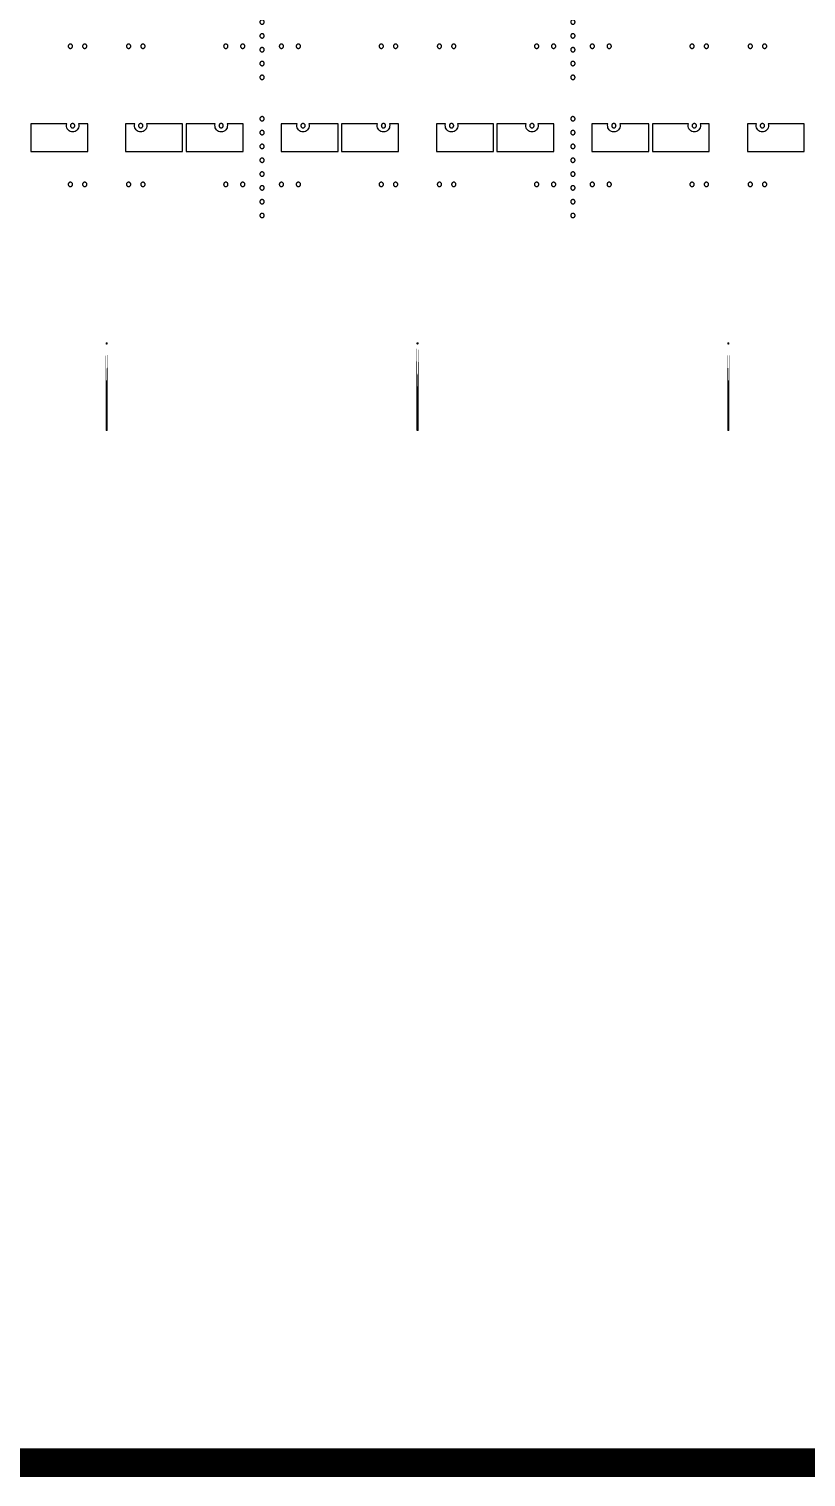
# Model space of a CAD drawing. Extents: x -100 to 100, y -100 to 100.
# Drawn here: x -45.8 to -18.9, y -100.5 to -50.3 of the extents above; entities that cross this region are included whole.
import ezdxf

# ---------------------------------------------------------------- set-up
doc = ezdxf.new("R2010")
doc.units = 0
doc.layers.get('0').update_dxf_attribs({"linetype": 'continuous'})
doc.layers.add('C4', color=7, linetype='continuous')

# ---------------------------------------------------------------- blocks, each defined once
blk = doc.blocks.new('LDI_XFL94-0512-011_C4_B1')
at = {"layer": 'C4'}
for points in [[(-43.772, -53.593), (-44.086, -53.593), (-44.078, -53.636), (-44.08, -53.681), (-44.09, -53.724), (-44.109, -53.764), (-44.135, -53.799), (-44.169, -53.828), (-44.207, -53.85), (-44.249, -53.864), (-44.293, -53.868), (-44.337, -53.864), (-44.38, -53.85), (-44.418, -53.828), (-44.452, -53.799), (-44.478, -53.764), (-44.497, -53.724), (-44.507, -53.681), (-44.508, -53.636), (-44.5, -53.593), (-45.749, -53.593), (-45.749, -54.551), (-43.772, -54.551), (-43.772, -53.593)], [(-44.293, -53.578), (-44.303, -53.578), (-44.313, -53.58), (-44.322, -53.583), (-44.331, -53.588), (-44.339, -53.593), (-44.346, -53.6), (-44.353, -53.607), (-44.358, -53.615), (-44.363, -53.624), (-44.366, -53.633), (-44.368, -53.643), (-44.368, -53.653), (-44.368, -53.662), (-44.366, -53.672), (-44.363, -53.681), (-44.358, -53.69), (-44.353, -53.698), (-44.346, -53.706), (-44.339, -53.712), (-44.331, -53.718), (-44.322, -53.722), (-44.313, -53.725), (-44.303, -53.727), (-44.293, -53.728), (-44.284, -53.727), (-44.274, -53.725), (-44.265, -53.722), (-44.256, -53.718), (-44.248, -53.712), (-44.24, -53.706), (-44.234, -53.698), (-44.228, -53.69), (-44.224, -53.681), (-44.221, -53.672), (-44.219, -53.662), (-44.218, -53.653), (-44.219, -53.643), (-44.221, -53.633), (-44.224, -53.624), (-44.228, -53.615), (-44.234, -53.607), (-44.24, -53.6), (-44.248, -53.593), (-44.256, -53.588), (-44.265, -53.583), (-44.274, -53.58), (-44.284, -53.578), (-44.293, -53.578)], [(-42.455, -54.551), (-40.479, -54.551), (-40.479, -53.593), (-41.727, -53.593), (-41.719, -53.636), (-41.72, -53.681), (-41.731, -53.724), (-41.749, -53.764), (-41.776, -53.799), (-41.809, -53.828), (-41.848, -53.85), (-41.89, -53.864), (-41.934, -53.868), (-41.978, -53.864), (-42.02, -53.85), (-42.059, -53.828), (-42.092, -53.799), (-42.119, -53.764), (-42.138, -53.724), (-42.148, -53.681), (-42.149, -53.636), (-42.141, -53.593), (-42.455, -53.593), (-42.455, -54.551)], [(-41.934, -53.578), (-41.944, -53.578), (-41.954, -53.58), (-41.963, -53.583), (-41.972, -53.588), (-41.98, -53.593), (-41.987, -53.6), (-41.994, -53.607), (-41.999, -53.615), (-42.003, -53.624), (-42.007, -53.633), (-42.008, -53.643), (-42.009, -53.653), (-42.008, -53.662), (-42.007, -53.672), (-42.003, -53.681), (-41.999, -53.69), (-41.994, -53.698), (-41.987, -53.706), (-41.98, -53.712), (-41.972, -53.718), (-41.963, -53.722), (-41.954, -53.725), (-41.944, -53.727), (-41.934, -53.728), (-41.924, -53.727), (-41.915, -53.725), (-41.905, -53.722), (-41.897, -53.718), (-41.888, -53.712), (-41.881, -53.706), (-41.875, -53.698), (-41.869, -53.69), (-41.865, -53.681), (-41.862, -53.672), (-41.86, -53.662), (-41.859, -53.653), (-41.86, -53.643), (-41.862, -53.633), (-41.865, -53.624), (-41.869, -53.615), (-41.875, -53.607), (-41.881, -53.6), (-41.888, -53.593), (-41.897, -53.588), (-41.905, -53.583), (-41.915, -53.58), (-41.924, -53.578), (-41.934, -53.578)], [(-40.359, -54.551), (-38.383, -54.551), (-38.383, -53.593), (-38.937, -53.593), (-38.929, -53.636), (-38.93, -53.681), (-38.94, -53.724), (-38.959, -53.764), (-38.986, -53.799), (-39.019, -53.828), (-39.057, -53.85), (-39.1, -53.864), (-39.144, -53.868), (-39.188, -53.864), (-39.23, -53.85), (-39.269, -53.828), (-39.302, -53.799), (-39.328, -53.764), (-39.347, -53.724), (-39.357, -53.681), (-39.359, -53.636), (-39.351, -53.593), (-40.359, -53.593), (-40.359, -54.551)], [(-39.144, -53.578), (-39.154, -53.578), (-39.163, -53.58), (-39.172, -53.583), (-39.181, -53.588), (-39.189, -53.593), (-39.197, -53.6), (-39.203, -53.607), (-39.209, -53.615), (-39.213, -53.624), (-39.216, -53.633), (-39.218, -53.643), (-39.219, -53.653), (-39.218, -53.662), (-39.216, -53.672), (-39.213, -53.681), (-39.209, -53.69), (-39.203, -53.698), (-39.197, -53.706), (-39.189, -53.712), (-39.181, -53.718), (-39.172, -53.722), (-39.163, -53.725), (-39.154, -53.727), (-39.144, -53.728), (-39.134, -53.727), (-39.124, -53.725), (-39.115, -53.722), (-39.106, -53.718), (-39.098, -53.712), (-39.091, -53.706), (-39.084, -53.698), (-39.079, -53.69), (-39.074, -53.681), (-39.071, -53.672), (-39.069, -53.662), (-39.069, -53.653), (-39.069, -53.643), (-39.071, -53.633), (-39.074, -53.624), (-39.079, -53.615), (-39.084, -53.607), (-39.091, -53.6), (-39.098, -53.593), (-39.106, -53.588), (-39.115, -53.583), (-39.124, -53.58), (-39.134, -53.578), (-39.144, -53.578)], [(-37.725, -53.338), (-37.734, -53.339), (-37.744, -53.341), (-37.753, -53.344), (-37.762, -53.348), (-37.77, -53.354), (-37.778, -53.36), (-37.784, -53.368), (-37.79, -53.376), (-37.794, -53.384), (-37.797, -53.394), (-37.799, -53.403), (-37.8, -53.413), (-37.799, -53.423), (-37.797, -53.433), (-37.794, -53.442), (-37.79, -53.451), (-37.784, -53.459), (-37.778, -53.466), (-37.77, -53.473), (-37.762, -53.478), (-37.753, -53.482), (-37.744, -53.486), (-37.734, -53.488), (-37.725, -53.488), (-37.715, -53.488), (-37.705, -53.486), (-37.696, -53.482), (-37.687, -53.478), (-37.679, -53.473), (-37.672, -53.466), (-37.665, -53.459), (-37.66, -53.451), (-37.655, -53.442), (-37.652, -53.433), (-37.65, -53.423), (-37.65, -53.413), (-37.65, -53.403), (-37.652, -53.394), (-37.655, -53.384), (-37.66, -53.376), (-37.665, -53.368), (-37.672, -53.36), (-37.679, -53.354), (-37.687, -53.348), (-37.696, -53.344), (-37.705, -53.341), (-37.715, -53.339), (-37.725, -53.338)], [(-35.09, -53.593), (-36.098, -53.593), (-36.09, -53.636), (-36.092, -53.681), (-36.102, -53.724), (-36.121, -53.764), (-36.147, -53.799), (-36.181, -53.828), (-36.219, -53.85), (-36.261, -53.864), (-36.305, -53.868), (-36.349, -53.864), (-36.392, -53.85), (-36.43, -53.828), (-36.463, -53.799), (-36.49, -53.764), (-36.509, -53.724), (-36.519, -53.681), (-36.52, -53.636), (-36.512, -53.593), (-37.066, -53.593), (-37.066, -54.551), (-35.09, -54.551), (-35.09, -53.593)], [(-36.305, -53.578), (-36.315, -53.578), (-36.325, -53.58), (-36.334, -53.583), (-36.343, -53.588), (-36.351, -53.593), (-36.358, -53.6), (-36.365, -53.607), (-36.37, -53.615), (-36.375, -53.624), (-36.378, -53.633), (-36.38, -53.643), (-36.38, -53.653), (-36.38, -53.662), (-36.378, -53.672), (-36.375, -53.681), (-36.37, -53.69), (-36.365, -53.698), (-36.358, -53.706), (-36.351, -53.712), (-36.343, -53.718), (-36.334, -53.722), (-36.325, -53.725), (-36.315, -53.727), (-36.305, -53.728), (-36.296, -53.727), (-36.286, -53.725), (-36.277, -53.722), (-36.268, -53.718), (-36.26, -53.712), (-36.252, -53.706), (-36.246, -53.698), (-36.24, -53.69), (-36.236, -53.681), (-36.233, -53.672), (-36.231, -53.662), (-36.23, -53.653), (-36.231, -53.643), (-36.233, -53.633), (-36.236, -53.624), (-36.24, -53.615), (-36.246, -53.607), (-36.252, -53.6), (-36.26, -53.593), (-36.268, -53.588), (-36.277, -53.583), (-36.286, -53.58), (-36.296, -53.578), (-36.305, -53.578)], [(-32.994, -53.593), (-33.308, -53.593), (-33.3, -53.636), (-33.301, -53.681), (-33.311, -53.724), (-33.33, -53.764), (-33.357, -53.799), (-33.39, -53.828), (-33.429, -53.85), (-33.471, -53.864), (-33.515, -53.868), (-33.559, -53.864), (-33.601, -53.85), (-33.64, -53.828), (-33.673, -53.799), (-33.7, -53.764), (-33.718, -53.724), (-33.729, -53.681), (-33.73, -53.636), (-33.722, -53.593), (-34.97, -53.593), (-34.97, -54.551), (-32.994, -54.551), (-32.994, -53.593)], [(-33.515, -53.578), (-33.525, -53.578), (-33.534, -53.58), (-33.544, -53.583), (-33.552, -53.588), (-33.561, -53.593), (-33.568, -53.6), (-33.574, -53.607), (-33.58, -53.615), (-33.584, -53.624), (-33.587, -53.633), (-33.589, -53.643), (-33.59, -53.653), (-33.589, -53.662), (-33.587, -53.672), (-33.584, -53.681), (-33.58, -53.69), (-33.574, -53.698), (-33.568, -53.706), (-33.561, -53.712), (-33.552, -53.718), (-33.544, -53.722), (-33.534, -53.725), (-33.525, -53.727), (-33.515, -53.728), (-33.505, -53.727), (-33.496, -53.725), (-33.486, -53.722), (-33.477, -53.718), (-33.469, -53.712), (-33.462, -53.706), (-33.455, -53.698), (-33.45, -53.69), (-33.446, -53.681), (-33.443, -53.672), (-33.441, -53.662), (-33.44, -53.653), (-33.441, -53.643), (-33.443, -53.633), (-33.446, -53.624), (-33.45, -53.615), (-33.455, -53.607), (-33.462, -53.6), (-33.469, -53.593), (-33.477, -53.588), (-33.486, -53.583), (-33.496, -53.58), (-33.505, -53.578), (-33.515, -53.578)], [(-31.677, -54.551), (-29.701, -54.551), (-29.701, -53.593), (-30.949, -53.593), (-30.941, -53.636), (-30.942, -53.681), (-30.952, -53.724), (-30.971, -53.764), (-30.998, -53.799), (-31.031, -53.828), (-31.069, -53.85), (-31.112, -53.864), (-31.156, -53.868), (-31.2, -53.864), (-31.242, -53.85), (-31.28, -53.828), (-31.314, -53.799), (-31.34, -53.764), (-31.359, -53.724), (-31.369, -53.681), (-31.371, -53.636), (-31.363, -53.593), (-31.677, -53.593), (-31.677, -54.551)], [(-31.156, -53.578), (-31.165, -53.578), (-31.175, -53.58), (-31.184, -53.583), (-31.193, -53.588), (-31.201, -53.593), (-31.209, -53.6), (-31.215, -53.607), (-31.221, -53.615), (-31.225, -53.624), (-31.228, -53.633), (-31.23, -53.643), (-31.231, -53.653), (-31.23, -53.662), (-31.228, -53.672), (-31.225, -53.681), (-31.221, -53.69), (-31.215, -53.698), (-31.209, -53.706), (-31.201, -53.712), (-31.193, -53.718), (-31.184, -53.722), (-31.175, -53.725), (-31.165, -53.727), (-31.156, -53.728), (-31.146, -53.727), (-31.136, -53.725), (-31.127, -53.722), (-31.118, -53.718), (-31.11, -53.712), (-31.103, -53.706), (-31.096, -53.698), (-31.091, -53.69), (-31.086, -53.681), (-31.083, -53.672), (-31.081, -53.662), (-31.081, -53.653), (-31.081, -53.643), (-31.083, -53.633), (-31.086, -53.624), (-31.091, -53.615), (-31.096, -53.607), (-31.103, -53.6), (-31.11, -53.593), (-31.118, -53.588), (-31.127, -53.583), (-31.136, -53.58), (-31.146, -53.578), (-31.156, -53.578)], [(-29.581, -54.551), (-27.605, -54.551), (-27.605, -53.593), (-28.158, -53.593), (-28.15, -53.636), (-28.152, -53.681), (-28.162, -53.724), (-28.181, -53.764), (-28.207, -53.799), (-28.24, -53.828), (-28.279, -53.85), (-28.321, -53.864), (-28.365, -53.868), (-28.409, -53.864), (-28.452, -53.85), (-28.49, -53.828), (-28.523, -53.799), (-28.55, -53.764), (-28.569, -53.724), (-28.579, -53.681), (-28.58, -53.636), (-28.572, -53.593), (-29.581, -53.593), (-29.581, -54.551)], [(-28.365, -53.578), (-28.375, -53.578), (-28.385, -53.58), (-28.394, -53.583), (-28.403, -53.588), (-28.411, -53.593), (-28.418, -53.6), (-28.425, -53.607), (-28.43, -53.615), (-28.435, -53.624), (-28.438, -53.633), (-28.44, -53.643), (-28.44, -53.653), (-28.44, -53.662), (-28.438, -53.672), (-28.435, -53.681), (-28.43, -53.69), (-28.425, -53.698), (-28.418, -53.706), (-28.411, -53.712), (-28.403, -53.718), (-28.394, -53.722), (-28.385, -53.725), (-28.375, -53.727), (-28.365, -53.728), (-28.355, -53.727), (-28.346, -53.725), (-28.337, -53.722), (-28.328, -53.718), (-28.32, -53.712), (-28.312, -53.706), (-28.306, -53.698), (-28.3, -53.69), (-28.296, -53.681), (-28.293, -53.672), (-28.291, -53.662), (-28.29, -53.653), (-28.291, -53.643), (-28.293, -53.633), (-28.296, -53.624), (-28.3, -53.615), (-28.306, -53.607), (-28.312, -53.6), (-28.32, -53.593), (-28.328, -53.588), (-28.337, -53.583), (-28.346, -53.58), (-28.355, -53.578), (-28.365, -53.578)], [(-26.946, -53.338), (-26.956, -53.339), (-26.966, -53.341), (-26.975, -53.344), (-26.984, -53.348), (-26.992, -53.354), (-26.999, -53.36), (-27.006, -53.368), (-27.011, -53.376), (-27.015, -53.384), (-27.019, -53.394), (-27.02, -53.403), (-27.021, -53.413), (-27.02, -53.423), (-27.019, -53.433), (-27.015, -53.442), (-27.011, -53.451), (-27.006, -53.459), (-26.999, -53.466), (-26.992, -53.473), (-26.984, -53.478), (-26.975, -53.482), (-26.966, -53.486), (-26.956, -53.488), (-26.946, -53.488), (-26.936, -53.488), (-26.927, -53.486), (-26.917, -53.482), (-26.909, -53.478), (-26.9, -53.473), (-26.893, -53.466), (-26.887, -53.459), (-26.881, -53.451), (-26.877, -53.442), (-26.874, -53.433), (-26.872, -53.423), (-26.871, -53.413), (-26.872, -53.403), (-26.874, -53.394), (-26.877, -53.384), (-26.881, -53.376), (-26.887, -53.368), (-26.893, -53.36), (-26.9, -53.354), (-26.909, -53.348), (-26.917, -53.344), (-26.927, -53.341), (-26.936, -53.339), (-26.946, -53.338)], [(-24.311, -53.593), (-25.32, -53.593), (-25.312, -53.636), (-25.313, -53.681), (-25.323, -53.724), (-25.342, -53.764), (-25.369, -53.799), (-25.402, -53.828), (-25.441, -53.85), (-25.483, -53.864), (-25.527, -53.868), (-25.571, -53.864), (-25.613, -53.85), (-25.652, -53.828), (-25.685, -53.799), (-25.712, -53.764), (-25.73, -53.724), (-25.741, -53.681), (-25.742, -53.636), (-25.734, -53.593), (-26.287, -53.593), (-26.287, -54.551), (-24.311, -54.551), (-24.311, -53.593)], [(-25.527, -53.578), (-25.537, -53.578), (-25.546, -53.58), (-25.556, -53.583), (-25.564, -53.588), (-25.573, -53.593), (-25.58, -53.6), (-25.586, -53.607), (-25.592, -53.615), (-25.596, -53.624), (-25.599, -53.633), (-25.601, -53.643), (-25.602, -53.653), (-25.601, -53.662), (-25.599, -53.672), (-25.596, -53.681), (-25.592, -53.69), (-25.586, -53.698), (-25.58, -53.706), (-25.573, -53.712), (-25.564, -53.718), (-25.556, -53.722), (-25.546, -53.725), (-25.537, -53.727), (-25.527, -53.728), (-25.517, -53.727), (-25.508, -53.725), (-25.498, -53.722), (-25.489, -53.718), (-25.481, -53.712), (-25.474, -53.706), (-25.467, -53.698), (-25.462, -53.69), (-25.458, -53.681), (-25.455, -53.672), (-25.453, -53.662), (-25.452, -53.653), (-25.453, -53.643), (-25.455, -53.633), (-25.458, -53.624), (-25.462, -53.615), (-25.467, -53.607), (-25.474, -53.6), (-25.481, -53.593), (-25.489, -53.588), (-25.498, -53.583), (-25.508, -53.58), (-25.517, -53.578), (-25.527, -53.578)], [(-22.216, -53.593), (-22.529, -53.593), (-22.522, -53.636), (-22.523, -53.681), (-22.533, -53.724), (-22.552, -53.764), (-22.578, -53.799), (-22.612, -53.828), (-22.65, -53.85), (-22.692, -53.864), (-22.737, -53.868), (-22.781, -53.864), (-22.823, -53.85), (-22.861, -53.828), (-22.895, -53.799), (-22.921, -53.764), (-22.94, -53.724), (-22.95, -53.681), (-22.951, -53.636), (-22.944, -53.593), (-24.192, -53.593), (-24.192, -54.551), (-22.216, -54.551), (-22.216, -53.593)], [(-22.737, -53.578), (-22.746, -53.578), (-22.756, -53.58), (-22.765, -53.583), (-22.774, -53.588), (-22.782, -53.593), (-22.79, -53.6), (-22.796, -53.607), (-22.801, -53.615), (-22.806, -53.624), (-22.809, -53.633), (-22.811, -53.643), (-22.812, -53.653), (-22.811, -53.662), (-22.809, -53.672), (-22.806, -53.681), (-22.801, -53.69), (-22.796, -53.698), (-22.79, -53.706), (-22.782, -53.712), (-22.774, -53.718), (-22.765, -53.722), (-22.756, -53.725), (-22.746, -53.727), (-22.737, -53.728), (-22.727, -53.727), (-22.717, -53.725), (-22.708, -53.722), (-22.699, -53.718), (-22.691, -53.712), (-22.683, -53.706), (-22.677, -53.698), (-22.672, -53.69), (-22.667, -53.681), (-22.664, -53.672), (-22.662, -53.662), (-22.662, -53.653), (-22.662, -53.643), (-22.664, -53.633), (-22.667, -53.624), (-22.672, -53.615), (-22.677, -53.607), (-22.683, -53.6), (-22.691, -53.593), (-22.699, -53.588), (-22.708, -53.583), (-22.717, -53.58), (-22.727, -53.578), (-22.737, -53.578)], [(-20.898, -54.551), (-18.922, -54.551), (-18.922, -53.593), (-20.17, -53.593), (-20.162, -53.636), (-20.163, -53.681), (-20.174, -53.724), (-20.193, -53.764), (-20.219, -53.799), (-20.252, -53.828), (-20.291, -53.85), (-20.333, -53.864), (-20.377, -53.868), (-20.421, -53.864), (-20.463, -53.85), (-20.502, -53.828), (-20.535, -53.799), (-20.562, -53.764), (-20.581, -53.724), (-20.591, -53.681), (-20.592, -53.636), (-20.584, -53.593), (-20.898, -53.593), (-20.898, -54.551)], [(-20.377, -53.578), (-20.387, -53.578), (-20.397, -53.58), (-20.406, -53.583), (-20.415, -53.588), (-20.423, -53.593), (-20.43, -53.6), (-20.437, -53.607), (-20.442, -53.615), (-20.447, -53.624), (-20.45, -53.633), (-20.452, -53.643), (-20.452, -53.653), (-20.452, -53.662), (-20.45, -53.672), (-20.447, -53.681), (-20.442, -53.69), (-20.437, -53.698), (-20.43, -53.706), (-20.423, -53.712), (-20.415, -53.718), (-20.406, -53.722), (-20.397, -53.725), (-20.387, -53.727), (-20.377, -53.728), (-20.367, -53.727), (-20.358, -53.725), (-20.349, -53.722), (-20.34, -53.718), (-20.332, -53.712), (-20.324, -53.706), (-20.318, -53.698), (-20.312, -53.69), (-20.308, -53.681), (-20.305, -53.672), (-20.303, -53.662), (-20.302, -53.653), (-20.303, -53.643), (-20.305, -53.633), (-20.308, -53.624), (-20.312, -53.615), (-20.318, -53.607), (-20.324, -53.6), (-20.332, -53.593), (-20.34, -53.588), (-20.349, -53.583), (-20.358, -53.58), (-20.367, -53.578), (-20.377, -53.578)], [(-37.725, -53.817), (-37.734, -53.818), (-37.744, -53.82), (-37.753, -53.823), (-37.762, -53.827), (-37.77, -53.833), (-37.778, -53.839), (-37.784, -53.847), (-37.79, -53.855), (-37.794, -53.864), (-37.797, -53.873), (-37.799, -53.882), (-37.8, -53.892), (-37.799, -53.902), (-37.797, -53.912), (-37.794, -53.921), (-37.79, -53.93), (-37.784, -53.938), (-37.778, -53.945), (-37.77, -53.952), (-37.762, -53.957), (-37.753, -53.962), (-37.744, -53.965), (-37.734, -53.967), (-37.725, -53.967), (-37.715, -53.967), (-37.705, -53.965), (-37.696, -53.962), (-37.687, -53.957), (-37.679, -53.952), (-37.672, -53.945), (-37.665, -53.938), (-37.66, -53.93), (-37.655, -53.921), (-37.652, -53.912), (-37.65, -53.902), (-37.65, -53.892), (-37.65, -53.882), (-37.652, -53.873), (-37.655, -53.864), (-37.66, -53.855), (-37.665, -53.847), (-37.672, -53.839), (-37.679, -53.833), (-37.687, -53.827), (-37.696, -53.823), (-37.705, -53.82), (-37.715, -53.818), (-37.725, -53.817)], [(-26.946, -53.817), (-26.956, -53.818), (-26.966, -53.82), (-26.975, -53.823), (-26.984, -53.827), (-26.992, -53.833), (-26.999, -53.839), (-27.006, -53.847), (-27.011, -53.855), (-27.015, -53.864), (-27.019, -53.873), (-27.02, -53.882), (-27.021, -53.892), (-27.02, -53.902), (-27.019, -53.912), (-27.015, -53.921), (-27.011, -53.93), (-27.006, -53.938), (-26.999, -53.945), (-26.992, -53.952), (-26.984, -53.957), (-26.975, -53.962), (-26.966, -53.965), (-26.956, -53.967), (-26.946, -53.967), (-26.936, -53.967), (-26.927, -53.965), (-26.917, -53.962), (-26.909, -53.957), (-26.9, -53.952), (-26.893, -53.945), (-26.887, -53.938), (-26.881, -53.93), (-26.877, -53.921), (-26.874, -53.912), (-26.872, -53.902), (-26.871, -53.892), (-26.872, -53.882), (-26.874, -53.873), (-26.877, -53.864), (-26.881, -53.855), (-26.887, -53.847), (-26.893, -53.839), (-26.9, -53.833), (-26.909, -53.827), (-26.917, -53.823), (-26.927, -53.82), (-26.936, -53.818), (-26.946, -53.817)], [(-37.725, -54.296), (-37.734, -54.297), (-37.744, -54.299), (-37.753, -54.302), (-37.762, -54.306), (-37.77, -54.312), (-37.778, -54.318), (-37.784, -54.326), (-37.79, -54.334), (-37.794, -54.343), (-37.797, -54.352), (-37.799, -54.361), (-37.8, -54.371), (-37.799, -54.381), (-37.797, -54.391), (-37.794, -54.4), (-37.79, -54.409), (-37.784, -54.417), (-37.778, -54.424), (-37.77, -54.431), (-37.762, -54.436), (-37.753, -54.441), (-37.744, -54.444), (-37.734, -54.446), (-37.725, -54.446), (-37.715, -54.446), (-37.705, -54.444), (-37.696, -54.441), (-37.687, -54.436), (-37.679, -54.431), (-37.672, -54.424), (-37.665, -54.417), (-37.66, -54.409), (-37.655, -54.4), (-37.652, -54.391), (-37.65, -54.381), (-37.65, -54.371), (-37.65, -54.361), (-37.652, -54.352), (-37.655, -54.343), (-37.66, -54.334), (-37.665, -54.326), (-37.672, -54.318), (-37.679, -54.312), (-37.687, -54.306), (-37.696, -54.302), (-37.705, -54.299), (-37.715, -54.297), (-37.725, -54.296)], [(-26.946, -54.296), (-26.956, -54.297), (-26.966, -54.299), (-26.975, -54.302), (-26.984, -54.306), (-26.992, -54.312), (-26.999, -54.318), (-27.006, -54.326), (-27.011, -54.334), (-27.015, -54.343), (-27.019, -54.352), (-27.02, -54.361), (-27.021, -54.371), (-27.02, -54.381), (-27.019, -54.391), (-27.015, -54.4), (-27.011, -54.409), (-27.006, -54.417), (-26.999, -54.424), (-26.992, -54.431), (-26.984, -54.436), (-26.975, -54.441), (-26.966, -54.444), (-26.956, -54.446), (-26.946, -54.446), (-26.936, -54.446), (-26.927, -54.444), (-26.917, -54.441), (-26.909, -54.436), (-26.9, -54.431), (-26.893, -54.424), (-26.887, -54.417), (-26.881, -54.409), (-26.877, -54.4), (-26.874, -54.391), (-26.872, -54.381), (-26.871, -54.371), (-26.872, -54.361), (-26.874, -54.352), (-26.877, -54.343), (-26.881, -54.334), (-26.887, -54.326), (-26.893, -54.318), (-26.9, -54.312), (-26.909, -54.306), (-26.917, -54.302), (-26.927, -54.299), (-26.936, -54.297), (-26.946, -54.296)], [(-37.725, -54.775), (-37.734, -54.776), (-37.744, -54.778), (-37.753, -54.781), (-37.762, -54.785), (-37.77, -54.791), (-37.778, -54.797), (-37.784, -54.805), (-37.79, -54.813), (-37.794, -54.822), (-37.797, -54.831), (-37.799, -54.841), (-37.8, -54.85), (-37.799, -54.86), (-37.797, -54.87), (-37.794, -54.879), (-37.79, -54.888), (-37.784, -54.896), (-37.778, -54.903), (-37.77, -54.91), (-37.762, -54.915), (-37.753, -54.92), (-37.744, -54.923), (-37.734, -54.925), (-37.725, -54.925), (-37.715, -54.925), (-37.705, -54.923), (-37.696, -54.92), (-37.687, -54.915), (-37.679, -54.91), (-37.672, -54.903), (-37.665, -54.896), (-37.66, -54.888), (-37.655, -54.879), (-37.652, -54.87), (-37.65, -54.86), (-37.65, -54.85), (-37.65, -54.841), (-37.652, -54.831), (-37.655, -54.822), (-37.66, -54.813), (-37.665, -54.805), (-37.672, -54.797), (-37.679, -54.791), (-37.687, -54.785), (-37.696, -54.781), (-37.705, -54.778), (-37.715, -54.776), (-37.725, -54.775)], [(-26.946, -54.775), (-26.956, -54.776), (-26.966, -54.778), (-26.975, -54.781), (-26.984, -54.785), (-26.992, -54.791), (-26.999, -54.797), (-27.006, -54.805), (-27.011, -54.813), (-27.015, -54.822), (-27.019, -54.831), (-27.02, -54.841), (-27.021, -54.85), (-27.02, -54.86), (-27.019, -54.87), (-27.015, -54.879), (-27.011, -54.888), (-27.006, -54.896), (-26.999, -54.903), (-26.992, -54.91), (-26.984, -54.915), (-26.975, -54.92), (-26.966, -54.923), (-26.956, -54.925), (-26.946, -54.925), (-26.936, -54.925), (-26.927, -54.923), (-26.917, -54.92), (-26.909, -54.915), (-26.9, -54.91), (-26.893, -54.903), (-26.887, -54.896), (-26.881, -54.888), (-26.877, -54.879), (-26.874, -54.87), (-26.872, -54.86), (-26.871, -54.85), (-26.872, -54.841), (-26.874, -54.831), (-26.877, -54.822), (-26.881, -54.813), (-26.887, -54.805), (-26.893, -54.797), (-26.9, -54.791), (-26.909, -54.785), (-26.917, -54.781), (-26.927, -54.778), (-26.936, -54.776), (-26.946, -54.775)], [(-44.371, -55.614), (-44.381, -55.614), (-44.391, -55.616), (-44.4, -55.619), (-44.409, -55.624), (-44.417, -55.629), (-44.424, -55.636), (-44.431, -55.643), (-44.436, -55.651), (-44.441, -55.66), (-44.444, -55.669), (-44.446, -55.679), (-44.446, -55.689), (-44.446, -55.698), (-44.444, -55.708), (-44.441, -55.717), (-44.436, -55.726), (-44.431, -55.734), (-44.424, -55.742), (-44.417, -55.748), (-44.409, -55.754), (-44.4, -55.758), (-44.391, -55.761), (-44.381, -55.763), (-44.371, -55.764), (-44.361, -55.763), (-44.352, -55.761), (-44.343, -55.758), (-44.334, -55.754), (-44.326, -55.748), (-44.318, -55.742), (-44.312, -55.734), (-44.306, -55.726), (-44.302, -55.717), (-44.299, -55.708), (-44.297, -55.698), (-44.296, -55.689), (-44.297, -55.679), (-44.299, -55.669), (-44.302, -55.66), (-44.306, -55.651), (-44.312, -55.643), (-44.318, -55.636), (-44.326, -55.629), (-44.334, -55.624), (-44.343, -55.619), (-44.352, -55.616), (-44.361, -55.614), (-44.371, -55.614)], [(-43.874, -55.614), (-43.884, -55.614), (-43.894, -55.616), (-43.903, -55.619), (-43.912, -55.624), (-43.92, -55.629), (-43.927, -55.636), (-43.934, -55.643), (-43.939, -55.651), (-43.944, -55.66), (-43.947, -55.669), (-43.949, -55.679), (-43.949, -55.689), (-43.949, -55.698), (-43.947, -55.708), (-43.944, -55.717), (-43.939, -55.726), (-43.934, -55.734), (-43.927, -55.742), (-43.92, -55.748), (-43.912, -55.754), (-43.903, -55.758), (-43.894, -55.761), (-43.884, -55.763), (-43.874, -55.764), (-43.864, -55.763), (-43.855, -55.761), (-43.846, -55.758), (-43.837, -55.754), (-43.829, -55.748), (-43.821, -55.742), (-43.815, -55.734), (-43.809, -55.726), (-43.805, -55.717), (-43.802, -55.708), (-43.8, -55.698), (-43.799, -55.689), (-43.8, -55.679), (-43.802, -55.669), (-43.805, -55.66), (-43.809, -55.651), (-43.815, -55.643), (-43.821, -55.636), (-43.829, -55.629), (-43.837, -55.624), (-43.846, -55.619), (-43.855, -55.616), (-43.864, -55.614), (-43.874, -55.614)], [(-42.353, -55.614), (-42.363, -55.614), (-42.373, -55.616), (-42.382, -55.619), (-42.391, -55.624), (-42.399, -55.629), (-42.406, -55.636), (-42.413, -55.643), (-42.418, -55.651), (-42.423, -55.66), (-42.426, -55.669), (-42.428, -55.679), (-42.428, -55.689), (-42.428, -55.698), (-42.426, -55.708), (-42.423, -55.717), (-42.418, -55.726), (-42.413, -55.734), (-42.406, -55.742), (-42.399, -55.748), (-42.391, -55.754), (-42.382, -55.758), (-42.373, -55.761), (-42.363, -55.763), (-42.353, -55.764), (-42.344, -55.763), (-42.334, -55.761), (-42.325, -55.758), (-42.316, -55.754), (-42.308, -55.748), (-42.3, -55.742), (-42.294, -55.734), (-42.288, -55.726), (-42.284, -55.717), (-42.281, -55.708), (-42.279, -55.698), (-42.278, -55.689), (-42.279, -55.679), (-42.281, -55.669), (-42.284, -55.66), (-42.288, -55.651), (-42.294, -55.643), (-42.3, -55.636), (-42.308, -55.629), (-42.316, -55.624), (-42.325, -55.619), (-42.334, -55.616), (-42.344, -55.614), (-42.353, -55.614)], [(-41.856, -55.614), (-41.866, -55.614), (-41.876, -55.616), (-41.885, -55.619), (-41.894, -55.624), (-41.902, -55.629), (-41.909, -55.636), (-41.916, -55.643), (-41.921, -55.651), (-41.926, -55.66), (-41.929, -55.669), (-41.931, -55.679), (-41.931, -55.689), (-41.931, -55.698), (-41.929, -55.708), (-41.926, -55.717), (-41.921, -55.726), (-41.916, -55.734), (-41.909, -55.742), (-41.902, -55.748), (-41.894, -55.754), (-41.885, -55.758), (-41.876, -55.761), (-41.866, -55.763), (-41.856, -55.764), (-41.846, -55.763), (-41.837, -55.761), (-41.828, -55.758), (-41.819, -55.754), (-41.811, -55.748), (-41.803, -55.742), (-41.797, -55.734), (-41.791, -55.726), (-41.787, -55.717), (-41.784, -55.708), (-41.782, -55.698), (-41.781, -55.689), (-41.782, -55.679), (-41.784, -55.669), (-41.787, -55.66), (-41.791, -55.651), (-41.797, -55.643), (-41.803, -55.636), (-41.811, -55.629), (-41.819, -55.624), (-41.828, -55.619), (-41.837, -55.616), (-41.846, -55.614), (-41.856, -55.614)], [(-38.982, -55.614), (-38.992, -55.614), (-39.001, -55.616), (-39.011, -55.619), (-39.02, -55.624), (-39.028, -55.629), (-39.035, -55.636), (-39.042, -55.643), (-39.047, -55.651), (-39.051, -55.66), (-39.054, -55.669), (-39.056, -55.679), (-39.057, -55.689), (-39.056, -55.698), (-39.054, -55.708), (-39.051, -55.717), (-39.047, -55.726), (-39.042, -55.734), (-39.035, -55.742), (-39.028, -55.748), (-39.02, -55.754), (-39.011, -55.758), (-39.001, -55.761), (-38.992, -55.763), (-38.982, -55.764), (-38.972, -55.763), (-38.963, -55.761), (-38.953, -55.758), (-38.945, -55.754), (-38.936, -55.748), (-38.929, -55.742), (-38.923, -55.734), (-38.917, -55.726), (-38.913, -55.717), (-38.91, -55.708), (-38.908, -55.698), (-38.907, -55.689), (-38.908, -55.679), (-38.91, -55.669), (-38.913, -55.66), (-38.917, -55.651), (-38.923, -55.643), (-38.929, -55.636), (-38.936, -55.629), (-38.945, -55.624), (-38.953, -55.619), (-38.963, -55.616), (-38.972, -55.614), (-38.982, -55.614)], [(-38.395, -55.614), (-38.405, -55.614), (-38.415, -55.616), (-38.424, -55.619), (-38.433, -55.624), (-38.441, -55.629), (-38.448, -55.636), (-38.455, -55.643), (-38.46, -55.651), (-38.465, -55.66), (-38.468, -55.669), (-38.47, -55.679), (-38.47, -55.689), (-38.47, -55.698), (-38.468, -55.708), (-38.465, -55.717), (-38.46, -55.726), (-38.455, -55.734), (-38.448, -55.742), (-38.441, -55.748), (-38.433, -55.754), (-38.424, -55.758), (-38.415, -55.761), (-38.405, -55.763), (-38.395, -55.764), (-38.385, -55.763), (-38.376, -55.761), (-38.367, -55.758), (-38.358, -55.754), (-38.35, -55.748), (-38.342, -55.742), (-38.336, -55.734), (-38.33, -55.726), (-38.326, -55.717), (-38.323, -55.708), (-38.321, -55.698), (-38.32, -55.689), (-38.321, -55.679), (-38.323, -55.669), (-38.326, -55.66), (-38.33, -55.651), (-38.336, -55.643), (-38.342, -55.636), (-38.35, -55.629), (-38.358, -55.624), (-38.367, -55.619), (-38.376, -55.616), (-38.385, -55.614), (-38.395, -55.614)], [(-37.725, -55.254), (-37.734, -55.255), (-37.744, -55.257), (-37.753, -55.26), (-37.762, -55.264), (-37.77, -55.27), (-37.778, -55.276), (-37.784, -55.284), (-37.79, -55.292), (-37.794, -55.301), (-37.797, -55.31), (-37.799, -55.32), (-37.8, -55.329), (-37.799, -55.339), (-37.797, -55.349), (-37.794, -55.358), (-37.79, -55.367), (-37.784, -55.375), (-37.778, -55.382), (-37.77, -55.389), (-37.762, -55.394), (-37.753, -55.399), (-37.744, -55.402), (-37.734, -55.404), (-37.725, -55.404), (-37.715, -55.404), (-37.705, -55.402), (-37.696, -55.399), (-37.687, -55.394), (-37.679, -55.389), (-37.672, -55.382), (-37.665, -55.375), (-37.66, -55.367), (-37.655, -55.358), (-37.652, -55.349), (-37.65, -55.339), (-37.65, -55.329), (-37.65, -55.32), (-37.652, -55.31), (-37.655, -55.301), (-37.66, -55.292), (-37.665, -55.284), (-37.672, -55.276), (-37.679, -55.27), (-37.687, -55.264), (-37.696, -55.26), (-37.705, -55.257), (-37.715, -55.255), (-37.725, -55.254)], [(-37.054, -55.614), (-37.064, -55.614), (-37.073, -55.616), (-37.083, -55.619), (-37.091, -55.624), (-37.1, -55.629), (-37.107, -55.636), (-37.113, -55.643), (-37.119, -55.651), (-37.123, -55.66), (-37.126, -55.669), (-37.128, -55.679), (-37.129, -55.689), (-37.128, -55.698), (-37.126, -55.708), (-37.123, -55.717), (-37.119, -55.726), (-37.113, -55.734), (-37.107, -55.742), (-37.1, -55.748), (-37.091, -55.754), (-37.083, -55.758), (-37.073, -55.761), (-37.064, -55.763), (-37.054, -55.764), (-37.044, -55.763), (-37.034, -55.761), (-37.025, -55.758), (-37.016, -55.754), (-37.008, -55.748), (-37.001, -55.742), (-36.994, -55.734), (-36.989, -55.726), (-36.985, -55.717), (-36.981, -55.708), (-36.98, -55.698), (-36.979, -55.689), (-36.98, -55.679), (-36.981, -55.669), (-36.985, -55.66), (-36.989, -55.651), (-36.994, -55.643), (-37.001, -55.636), (-37.008, -55.629), (-37.016, -55.624), (-37.025, -55.619), (-37.034, -55.616), (-37.044, -55.614), (-37.054, -55.614)], [(-36.467, -55.614), (-36.477, -55.614), (-36.486, -55.616), (-36.496, -55.619), (-36.505, -55.624), (-36.513, -55.629), (-36.52, -55.636), (-36.527, -55.643), (-36.532, -55.651), (-36.536, -55.66), (-36.54, -55.669), (-36.541, -55.679), (-36.542, -55.689), (-36.541, -55.698), (-36.54, -55.708), (-36.536, -55.717), (-36.532, -55.726), (-36.527, -55.734), (-36.52, -55.742), (-36.513, -55.748), (-36.505, -55.754), (-36.496, -55.758), (-36.486, -55.761), (-36.477, -55.763), (-36.467, -55.764), (-36.457, -55.763), (-36.448, -55.761), (-36.438, -55.758), (-36.43, -55.754), (-36.421, -55.748), (-36.414, -55.742), (-36.408, -55.734), (-36.402, -55.726), (-36.398, -55.717), (-36.395, -55.708), (-36.393, -55.698), (-36.392, -55.689), (-36.393, -55.679), (-36.395, -55.669), (-36.398, -55.66), (-36.402, -55.651), (-36.408, -55.643), (-36.414, -55.636), (-36.421, -55.629), (-36.43, -55.624), (-36.438, -55.619), (-36.448, -55.616), (-36.457, -55.614), (-36.467, -55.614)], [(-33.593, -55.614), (-33.603, -55.614), (-33.612, -55.616), (-33.622, -55.619), (-33.63, -55.624), (-33.638, -55.629), (-33.646, -55.636), (-33.652, -55.643), (-33.658, -55.651), (-33.662, -55.66), (-33.665, -55.669), (-33.667, -55.679), (-33.668, -55.689), (-33.667, -55.698), (-33.665, -55.708), (-33.662, -55.717), (-33.658, -55.726), (-33.652, -55.734), (-33.646, -55.742), (-33.638, -55.748), (-33.63, -55.754), (-33.622, -55.758), (-33.612, -55.761), (-33.603, -55.763), (-33.593, -55.764), (-33.583, -55.763), (-33.573, -55.761), (-33.564, -55.758), (-33.555, -55.754), (-33.547, -55.748), (-33.54, -55.742), (-33.533, -55.734), (-33.528, -55.726), (-33.524, -55.717), (-33.52, -55.708), (-33.518, -55.698), (-33.518, -55.689), (-33.518, -55.679), (-33.52, -55.669), (-33.524, -55.66), (-33.528, -55.651), (-33.533, -55.643), (-33.54, -55.636), (-33.547, -55.629), (-33.555, -55.624), (-33.564, -55.619), (-33.573, -55.616), (-33.583, -55.614), (-33.593, -55.614)], [(-33.096, -55.614), (-33.106, -55.614), (-33.115, -55.616), (-33.125, -55.619), (-33.133, -55.624), (-33.141, -55.629), (-33.149, -55.636), (-33.155, -55.643), (-33.161, -55.651), (-33.165, -55.66), (-33.168, -55.669), (-33.17, -55.679), (-33.171, -55.689), (-33.17, -55.698), (-33.168, -55.708), (-33.165, -55.717), (-33.161, -55.726), (-33.155, -55.734), (-33.149, -55.742), (-33.141, -55.748), (-33.133, -55.754), (-33.125, -55.758), (-33.115, -55.761), (-33.106, -55.763), (-33.096, -55.764), (-33.086, -55.763), (-33.076, -55.761), (-33.067, -55.758), (-33.058, -55.754), (-33.05, -55.748), (-33.043, -55.742), (-33.036, -55.734), (-33.031, -55.726), (-33.027, -55.717), (-33.023, -55.708), (-33.021, -55.698), (-33.021, -55.689), (-33.021, -55.679), (-33.023, -55.669), (-33.027, -55.66), (-33.031, -55.651), (-33.036, -55.643), (-33.043, -55.636), (-33.05, -55.629), (-33.058, -55.624), (-33.067, -55.619), (-33.076, -55.616), (-33.086, -55.614), (-33.096, -55.614)], [(-31.575, -55.614), (-31.585, -55.614), (-31.594, -55.616), (-31.604, -55.619), (-31.612, -55.624), (-31.621, -55.629), (-31.628, -55.636), (-31.634, -55.643), (-31.64, -55.651), (-31.644, -55.66), (-31.647, -55.669), (-31.649, -55.679), (-31.65, -55.689), (-31.649, -55.698), (-31.647, -55.708), (-31.644, -55.717), (-31.64, -55.726), (-31.634, -55.734), (-31.628, -55.742), (-31.621, -55.748), (-31.612, -55.754), (-31.604, -55.758), (-31.594, -55.761), (-31.585, -55.763), (-31.575, -55.764), (-31.565, -55.763), (-31.555, -55.761), (-31.546, -55.758), (-31.537, -55.754), (-31.529, -55.748), (-31.522, -55.742), (-31.515, -55.734), (-31.51, -55.726), (-31.506, -55.717), (-31.502, -55.708), (-31.5, -55.698), (-31.5, -55.689), (-31.5, -55.679), (-31.502, -55.669), (-31.506, -55.66), (-31.51, -55.651), (-31.515, -55.643), (-31.522, -55.636), (-31.529, -55.629), (-31.537, -55.624), (-31.546, -55.619), (-31.555, -55.616), (-31.565, -55.614), (-31.575, -55.614)], [(-31.078, -55.614), (-31.088, -55.614), (-31.097, -55.616), (-31.107, -55.619), (-31.115, -55.624), (-31.124, -55.629), (-31.131, -55.636), (-31.137, -55.643), (-31.143, -55.651), (-31.147, -55.66), (-31.15, -55.669), (-31.152, -55.679), (-31.153, -55.689), (-31.152, -55.698), (-31.15, -55.708), (-31.147, -55.717), (-31.143, -55.726), (-31.137, -55.734), (-31.131, -55.742), (-31.124, -55.748), (-31.115, -55.754), (-31.107, -55.758), (-31.097, -55.761), (-31.088, -55.763), (-31.078, -55.764), (-31.068, -55.763), (-31.058, -55.761), (-31.049, -55.758), (-31.04, -55.754), (-31.032, -55.748), (-31.025, -55.742), (-31.018, -55.734), (-31.013, -55.726), (-31.009, -55.717), (-31.005, -55.708), (-31.003, -55.698), (-31.003, -55.689), (-31.003, -55.679), (-31.005, -55.669), (-31.009, -55.66), (-31.013, -55.651), (-31.018, -55.643), (-31.025, -55.636), (-31.032, -55.629), (-31.04, -55.624), (-31.049, -55.619), (-31.058, -55.616), (-31.068, -55.614), (-31.078, -55.614)], [(-28.204, -55.614), (-28.213, -55.614), (-28.223, -55.616), (-28.232, -55.619), (-28.241, -55.624), (-28.249, -55.629), (-28.257, -55.636), (-28.263, -55.643), (-28.269, -55.651), (-28.273, -55.66), (-28.276, -55.669), (-28.278, -55.679), (-28.279, -55.689), (-28.278, -55.698), (-28.276, -55.708), (-28.273, -55.717), (-28.269, -55.726), (-28.263, -55.734), (-28.257, -55.742), (-28.249, -55.748), (-28.241, -55.754), (-28.232, -55.758), (-28.223, -55.761), (-28.213, -55.763), (-28.204, -55.764), (-28.194, -55.763), (-28.184, -55.761), (-28.175, -55.758), (-28.166, -55.754), (-28.158, -55.748), (-28.151, -55.742), (-28.144, -55.734), (-28.139, -55.726), (-28.134, -55.717), (-28.131, -55.708), (-28.129, -55.698), (-28.129, -55.689), (-28.129, -55.679), (-28.131, -55.669), (-28.134, -55.66), (-28.139, -55.651), (-28.144, -55.643), (-28.151, -55.636), (-28.158, -55.629), (-28.166, -55.624), (-28.175, -55.619), (-28.184, -55.616), (-28.194, -55.614), (-28.204, -55.614)], [(-27.617, -55.614), (-27.627, -55.614), (-27.636, -55.616), (-27.645, -55.619), (-27.654, -55.624), (-27.662, -55.629), (-27.67, -55.636), (-27.676, -55.643), (-27.682, -55.651), (-27.686, -55.66), (-27.689, -55.669), (-27.691, -55.679), (-27.692, -55.689), (-27.691, -55.698), (-27.689, -55.708), (-27.686, -55.717), (-27.682, -55.726), (-27.676, -55.734), (-27.67, -55.742), (-27.662, -55.748), (-27.654, -55.754), (-27.645, -55.758), (-27.636, -55.761), (-27.627, -55.763), (-27.617, -55.764), (-27.607, -55.763), (-27.597, -55.761), (-27.588, -55.758), (-27.579, -55.754), (-27.571, -55.748), (-27.564, -55.742), (-27.557, -55.734), (-27.552, -55.726), (-27.547, -55.717), (-27.544, -55.708), (-27.542, -55.698), (-27.542, -55.689), (-27.542, -55.679), (-27.544, -55.669), (-27.547, -55.66), (-27.552, -55.651), (-27.557, -55.643), (-27.564, -55.636), (-27.571, -55.629), (-27.579, -55.624), (-27.588, -55.619), (-27.597, -55.616), (-27.607, -55.614), (-27.617, -55.614)], [(-26.946, -55.254), (-26.956, -55.255), (-26.966, -55.257), (-26.975, -55.26), (-26.984, -55.264), (-26.992, -55.27), (-26.999, -55.276), (-27.006, -55.284), (-27.011, -55.292), (-27.015, -55.301), (-27.019, -55.31), (-27.02, -55.32), (-27.021, -55.329), (-27.02, -55.339), (-27.019, -55.349), (-27.015, -55.358), (-27.011, -55.367), (-27.006, -55.375), (-26.999, -55.382), (-26.992, -55.389), (-26.984, -55.394), (-26.975, -55.399), (-26.966, -55.402), (-26.956, -55.404), (-26.946, -55.404), (-26.936, -55.404), (-26.927, -55.402), (-26.917, -55.399), (-26.909, -55.394), (-26.9, -55.389), (-26.893, -55.382), (-26.887, -55.375), (-26.881, -55.367), (-26.877, -55.358), (-26.874, -55.349), (-26.872, -55.339), (-26.871, -55.329), (-26.872, -55.32), (-26.874, -55.31), (-26.877, -55.301), (-26.881, -55.292), (-26.887, -55.284), (-26.893, -55.276), (-26.9, -55.27), (-26.909, -55.264), (-26.917, -55.26), (-26.927, -55.257), (-26.936, -55.255), (-26.946, -55.254)], [(-26.275, -55.614), (-26.285, -55.614), (-26.295, -55.616), (-26.304, -55.619), (-26.313, -55.624), (-26.321, -55.629), (-26.328, -55.636), (-26.335, -55.643), (-26.34, -55.651), (-26.345, -55.66), (-26.348, -55.669), (-26.35, -55.679), (-26.35, -55.689), (-26.35, -55.698), (-26.348, -55.708), (-26.345, -55.717), (-26.34, -55.726), (-26.335, -55.734), (-26.328, -55.742), (-26.321, -55.748), (-26.313, -55.754), (-26.304, -55.758), (-26.295, -55.761), (-26.285, -55.763), (-26.275, -55.764), (-26.266, -55.763), (-26.256, -55.761), (-26.247, -55.758), (-26.238, -55.754), (-26.23, -55.748), (-26.222, -55.742), (-26.216, -55.734), (-26.21, -55.726), (-26.206, -55.717), (-26.203, -55.708), (-26.201, -55.698), (-26.2, -55.689), (-26.201, -55.679), (-26.203, -55.669), (-26.206, -55.66), (-26.21, -55.651), (-26.216, -55.643), (-26.222, -55.636), (-26.23, -55.629), (-26.238, -55.624), (-26.247, -55.619), (-26.256, -55.616), (-26.266, -55.614), (-26.275, -55.614)], [(-25.689, -55.614), (-25.698, -55.614), (-25.708, -55.616), (-25.717, -55.619), (-25.726, -55.624), (-25.734, -55.629), (-25.742, -55.636), (-25.748, -55.643), (-25.754, -55.651), (-25.758, -55.66), (-25.761, -55.669), (-25.763, -55.679), (-25.764, -55.689), (-25.763, -55.698), (-25.761, -55.708), (-25.758, -55.717), (-25.754, -55.726), (-25.748, -55.734), (-25.742, -55.742), (-25.734, -55.748), (-25.726, -55.754), (-25.717, -55.758), (-25.708, -55.761), (-25.698, -55.763), (-25.689, -55.764), (-25.679, -55.763), (-25.669, -55.761), (-25.66, -55.758), (-25.651, -55.754), (-25.643, -55.748), (-25.636, -55.742), (-25.629, -55.734), (-25.624, -55.726), (-25.619, -55.717), (-25.616, -55.708), (-25.614, -55.698), (-25.614, -55.689), (-25.614, -55.679), (-25.616, -55.669), (-25.619, -55.66), (-25.624, -55.651), (-25.629, -55.643), (-25.636, -55.636), (-25.643, -55.629), (-25.651, -55.624), (-25.66, -55.619), (-25.669, -55.616), (-25.679, -55.614), (-25.689, -55.614)], [(-22.814, -55.614), (-22.824, -55.614), (-22.834, -55.616), (-22.843, -55.619), (-22.852, -55.624), (-22.86, -55.629), (-22.867, -55.636), (-22.874, -55.643), (-22.879, -55.651), (-22.884, -55.66), (-22.887, -55.669), (-22.889, -55.679), (-22.889, -55.689), (-22.889, -55.698), (-22.887, -55.708), (-22.884, -55.717), (-22.879, -55.726), (-22.874, -55.734), (-22.867, -55.742), (-22.86, -55.748), (-22.852, -55.754), (-22.843, -55.758), (-22.834, -55.761), (-22.824, -55.763), (-22.814, -55.764), (-22.805, -55.763), (-22.795, -55.761), (-22.786, -55.758), (-22.777, -55.754), (-22.769, -55.748), (-22.761, -55.742), (-22.755, -55.734), (-22.749, -55.726), (-22.745, -55.717), (-22.742, -55.708), (-22.74, -55.698), (-22.739, -55.689), (-22.74, -55.679), (-22.742, -55.669), (-22.745, -55.66), (-22.749, -55.651), (-22.755, -55.643), (-22.761, -55.636), (-22.769, -55.629), (-22.777, -55.624), (-22.786, -55.619), (-22.795, -55.616), (-22.805, -55.614), (-22.814, -55.614)], [(-22.317, -55.614), (-22.327, -55.614), (-22.337, -55.616), (-22.346, -55.619), (-22.355, -55.624), (-22.363, -55.629), (-22.37, -55.636), (-22.377, -55.643), (-22.382, -55.651), (-22.387, -55.66), (-22.39, -55.669), (-22.392, -55.679), (-22.392, -55.689), (-22.392, -55.698), (-22.39, -55.708), (-22.387, -55.717), (-22.382, -55.726), (-22.377, -55.734), (-22.37, -55.742), (-22.363, -55.748), (-22.355, -55.754), (-22.346, -55.758), (-22.337, -55.761), (-22.327, -55.763), (-22.317, -55.764), (-22.308, -55.763), (-22.298, -55.761), (-22.289, -55.758), (-22.28, -55.754), (-22.272, -55.748), (-22.264, -55.742), (-22.258, -55.734), (-22.252, -55.726), (-22.248, -55.717), (-22.245, -55.708), (-22.243, -55.698), (-22.242, -55.689), (-22.243, -55.679), (-22.245, -55.669), (-22.248, -55.66), (-22.252, -55.651), (-22.258, -55.643), (-22.264, -55.636), (-22.272, -55.629), (-22.28, -55.624), (-22.289, -55.619), (-22.298, -55.616), (-22.308, -55.614), (-22.317, -55.614)], [(-20.796, -55.614), (-20.806, -55.614), (-20.816, -55.616), (-20.825, -55.619), (-20.834, -55.624), (-20.842, -55.629), (-20.849, -55.636), (-20.856, -55.643), (-20.861, -55.651), (-20.866, -55.66), (-20.869, -55.669), (-20.871, -55.679), (-20.871, -55.689), (-20.871, -55.698), (-20.869, -55.708), (-20.866, -55.717), (-20.861, -55.726), (-20.856, -55.734), (-20.849, -55.742), (-20.842, -55.748), (-20.834, -55.754), (-20.825, -55.758), (-20.816, -55.761), (-20.806, -55.763), (-20.796, -55.764), (-20.787, -55.763), (-20.777, -55.761), (-20.768, -55.758), (-20.759, -55.754), (-20.751, -55.748), (-20.743, -55.742), (-20.737, -55.734), (-20.731, -55.726), (-20.727, -55.717), (-20.724, -55.708), (-20.722, -55.698), (-20.721, -55.689), (-20.722, -55.679), (-20.724, -55.669), (-20.727, -55.66), (-20.731, -55.651), (-20.737, -55.643), (-20.743, -55.636), (-20.751, -55.629), (-20.759, -55.624), (-20.768, -55.619), (-20.777, -55.616), (-20.787, -55.614), (-20.796, -55.614)], [(-20.299, -55.614), (-20.309, -55.614), (-20.319, -55.616), (-20.328, -55.619), (-20.337, -55.624), (-20.345, -55.629), (-20.352, -55.636), (-20.359, -55.643), (-20.364, -55.651), (-20.369, -55.66), (-20.372, -55.669), (-20.374, -55.679), (-20.374, -55.689), (-20.374, -55.698), (-20.372, -55.708), (-20.369, -55.717), (-20.364, -55.726), (-20.359, -55.734), (-20.352, -55.742), (-20.345, -55.748), (-20.337, -55.754), (-20.328, -55.758), (-20.319, -55.761), (-20.309, -55.763), (-20.299, -55.764), (-20.29, -55.763), (-20.28, -55.761), (-20.271, -55.758), (-20.262, -55.754), (-20.254, -55.748), (-20.246, -55.742), (-20.24, -55.734), (-20.234, -55.726), (-20.23, -55.717), (-20.227, -55.708), (-20.225, -55.698), (-20.224, -55.689), (-20.225, -55.679), (-20.227, -55.669), (-20.23, -55.66), (-20.234, -55.651), (-20.24, -55.643), (-20.246, -55.636), (-20.254, -55.629), (-20.262, -55.624), (-20.271, -55.619), (-20.28, -55.616), (-20.29, -55.614), (-20.299, -55.614)], [(-37.725, -55.733), (-37.734, -55.734), (-37.744, -55.736), (-37.753, -55.739), (-37.762, -55.743), (-37.77, -55.749), (-37.778, -55.755), (-37.784, -55.763), (-37.79, -55.771), (-37.794, -55.78), (-37.797, -55.789), (-37.799, -55.799), (-37.8, -55.808), (-37.799, -55.818), (-37.797, -55.828), (-37.794, -55.837), (-37.79, -55.846), (-37.784, -55.854), (-37.778, -55.861), (-37.77, -55.868), (-37.762, -55.873), (-37.753, -55.878), (-37.744, -55.881), (-37.734, -55.883), (-37.725, -55.883), (-37.715, -55.883), (-37.705, -55.881), (-37.696, -55.878), (-37.687, -55.873), (-37.679, -55.868), (-37.672, -55.861), (-37.665, -55.854), (-37.66, -55.846), (-37.655, -55.837), (-37.652, -55.828), (-37.65, -55.818), (-37.65, -55.808), (-37.65, -55.799), (-37.652, -55.789), (-37.655, -55.78), (-37.66, -55.771), (-37.665, -55.763), (-37.672, -55.755), (-37.679, -55.749), (-37.687, -55.743), (-37.696, -55.739), (-37.705, -55.736), (-37.715, -55.734), (-37.725, -55.733)], [(-37.725, -56.212), (-37.734, -56.213), (-37.744, -56.215), (-37.753, -56.218), (-37.762, -56.222), (-37.77, -56.228), (-37.778, -56.234), (-37.784, -56.242), (-37.79, -56.25), (-37.794, -56.259), (-37.797, -56.268), (-37.799, -56.278), (-37.8, -56.287), (-37.799, -56.297), (-37.797, -56.307), (-37.794, -56.316), (-37.79, -56.325), (-37.784, -56.333), (-37.778, -56.34), (-37.77, -56.347), (-37.762, -56.352), (-37.753, -56.357), (-37.744, -56.36), (-37.734, -56.362), (-37.725, -56.362), (-37.715, -56.362), (-37.705, -56.36), (-37.696, -56.357), (-37.687, -56.352), (-37.679, -56.347), (-37.672, -56.34), (-37.665, -56.333), (-37.66, -56.325), (-37.655, -56.316), (-37.652, -56.307), (-37.65, -56.297), (-37.65, -56.287), (-37.65, -56.278), (-37.652, -56.268), (-37.655, -56.259), (-37.66, -56.25), (-37.665, -56.242), (-37.672, -56.234), (-37.679, -56.228), (-37.687, -56.222), (-37.696, -56.218), (-37.705, -56.215), (-37.715, -56.213), (-37.725, -56.212)], [(-26.946, -55.733), (-26.956, -55.734), (-26.966, -55.736), (-26.975, -55.739), (-26.984, -55.743), (-26.992, -55.749), (-26.999, -55.755), (-27.006, -55.763), (-27.011, -55.771), (-27.015, -55.78), (-27.019, -55.789), (-27.02, -55.799), (-27.021, -55.808), (-27.02, -55.818), (-27.019, -55.828), (-27.015, -55.837), (-27.011, -55.846), (-27.006, -55.854), (-26.999, -55.861), (-26.992, -55.868), (-26.984, -55.873), (-26.975, -55.878), (-26.966, -55.881), (-26.956, -55.883), (-26.946, -55.883), (-26.936, -55.883), (-26.927, -55.881), (-26.917, -55.878), (-26.909, -55.873), (-26.9, -55.868), (-26.893, -55.861), (-26.887, -55.854), (-26.881, -55.846), (-26.877, -55.837), (-26.874, -55.828), (-26.872, -55.818), (-26.871, -55.808), (-26.872, -55.799), (-26.874, -55.789), (-26.877, -55.78), (-26.881, -55.771), (-26.887, -55.763), (-26.893, -55.755), (-26.9, -55.749), (-26.909, -55.743), (-26.917, -55.739), (-26.927, -55.736), (-26.936, -55.734), (-26.946, -55.733)], [(-26.946, -56.212), (-26.956, -56.213), (-26.966, -56.215), (-26.975, -56.218), (-26.984, -56.222), (-26.992, -56.228), (-26.999, -56.234), (-27.006, -56.242), (-27.011, -56.25), (-27.015, -56.259), (-27.019, -56.268), (-27.02, -56.278), (-27.021, -56.287), (-27.02, -56.297), (-27.019, -56.307), (-27.015, -56.316), (-27.011, -56.325), (-27.006, -56.333), (-26.999, -56.34), (-26.992, -56.347), (-26.984, -56.352), (-26.975, -56.357), (-26.966, -56.36), (-26.956, -56.362), (-26.946, -56.362), (-26.936, -56.362), (-26.927, -56.36), (-26.917, -56.357), (-26.909, -56.352), (-26.9, -56.347), (-26.893, -56.34), (-26.887, -56.333), (-26.881, -56.325), (-26.877, -56.316), (-26.874, -56.307), (-26.872, -56.297), (-26.871, -56.287), (-26.872, -56.278), (-26.874, -56.268), (-26.877, -56.259), (-26.881, -56.25), (-26.887, -56.242), (-26.893, -56.234), (-26.9, -56.228), (-26.909, -56.222), (-26.917, -56.218), (-26.927, -56.215), (-26.936, -56.213), (-26.946, -56.212)], [(-37.725, -56.691), (-37.734, -56.692), (-37.744, -56.694), (-37.753, -56.697), (-37.762, -56.702), (-37.77, -56.707), (-37.778, -56.713), (-37.784, -56.721), (-37.79, -56.729), (-37.794, -56.738), (-37.797, -56.747), (-37.799, -56.757), (-37.8, -56.766), (-37.799, -56.776), (-37.797, -56.786), (-37.794, -56.795), (-37.79, -56.804), (-37.784, -56.812), (-37.778, -56.82), (-37.77, -56.826), (-37.762, -56.831), (-37.753, -56.836), (-37.744, -56.839), (-37.734, -56.841), (-37.725, -56.841), (-37.715, -56.841), (-37.705, -56.839), (-37.696, -56.836), (-37.687, -56.831), (-37.679, -56.826), (-37.672, -56.82), (-37.665, -56.812), (-37.66, -56.804), (-37.655, -56.795), (-37.652, -56.786), (-37.65, -56.776), (-37.65, -56.766), (-37.65, -56.757), (-37.652, -56.747), (-37.655, -56.738), (-37.66, -56.729), (-37.665, -56.721), (-37.672, -56.713), (-37.679, -56.707), (-37.687, -56.702), (-37.696, -56.697), (-37.705, -56.694), (-37.715, -56.692), (-37.725, -56.691)], [(-26.946, -56.691), (-26.956, -56.692), (-26.966, -56.694), (-26.975, -56.697), (-26.984, -56.702), (-26.992, -56.707), (-26.999, -56.713), (-27.006, -56.721), (-27.011, -56.729), (-27.015, -56.738), (-27.019, -56.747), (-27.02, -56.757), (-27.021, -56.766), (-27.02, -56.776), (-27.019, -56.786), (-27.015, -56.795), (-27.011, -56.804), (-27.006, -56.812), (-26.999, -56.82), (-26.992, -56.826), (-26.984, -56.831), (-26.975, -56.836), (-26.966, -56.839), (-26.956, -56.841), (-26.946, -56.841), (-26.936, -56.841), (-26.927, -56.839), (-26.917, -56.836), (-26.909, -56.831), (-26.9, -56.826), (-26.893, -56.82), (-26.887, -56.812), (-26.881, -56.804), (-26.877, -56.795), (-26.874, -56.786), (-26.872, -56.776), (-26.871, -56.766), (-26.872, -56.757), (-26.874, -56.747), (-26.877, -56.738), (-26.881, -56.729), (-26.887, -56.721), (-26.893, -56.713), (-26.9, -56.707), (-26.909, -56.702), (-26.917, -56.697), (-26.927, -56.694), (-26.936, -56.692), (-26.946, -56.691)]]:
    blk.add_lwpolyline(points, close=True, dxfattribs=at)
blk = doc.blocks.new('cutlineendpoint')
at = {"const_width": 0.04}
blk.add_lwpolyline([(-0.02, 0, 1), (0.02, 0, 1)], format="xyb", close=True, dxfattribs=at)

msp = doc.modelspace()

# ---------------------------------------------------------------- linework, layer by layer
at = {"layer": 'C4'}
for points, const_width in [([(-100, 100), (100, 100), (100, -100), (-100, -100)], 1), ([(-43.114, -61.2), (-43.114, -64.2)], 0.08), ([(-32.335, -61.2), (-32.335, -64.2)], 0.08), ([(-21.557, -61.2), (-21.557, -64.2)], 0.08)]:
    msp.add_lwpolyline(points, close=True, dxfattribs=dict(at, const_width=const_width))

# ---------------------------------------------------------------- block references
for name, p in [('LDI_XFL94-0512-011_C4_B1', (0, 4.79)), ('LDI_XFL94-0512-011_C4_B1', (0, 0)), ('cutlineendpoint', (-43.114, -61.2)), ('cutlineendpoint', (-32.335, -61.2)), ('cutlineendpoint', (-21.557, -61.2)), ('cutlineendpoint', (-43.114, -64.2)), ('cutlineendpoint', (-32.335, -64.2)), ('cutlineendpoint', (-21.557, -64.2))]:
    msp.add_blockref(name, p, dxfattribs=at)

doc.saveas('drawing.dxf')
